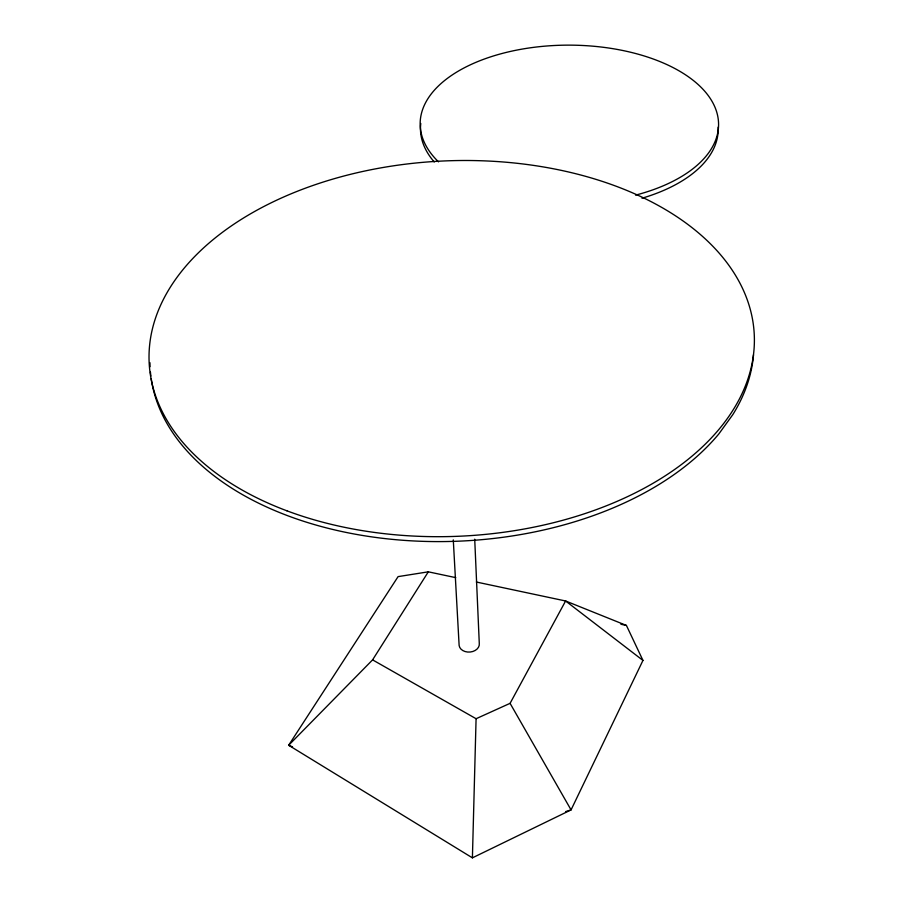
<?xml version="1.0" encoding="UTF-8"?>
<svg xmlns="http://www.w3.org/2000/svg" width="903" height="903" viewBox="0 0 903 903"><rect width="100%" height="100%" fill="white"/><g stroke="black" fill="none" stroke-linecap="round" stroke-linejoin="round"><path stroke-width="1.35" d="M472.404 857.85L476.084 718.72L372.589 659.867L288.655 745.257L472.404 857.85L571.057 809.901L642.959 660.42L626.422 625.44L565.605 600.98L476.366 582.029M476.084 718.72L510.082 703.335L565.605 600.98L642.959 660.42M372.589 659.867L428.315 571.825L455.778 577.649M565.696 811.583L571.057 809.901L510.082 703.335M428.315 571.825L398.088 576.622L288.655 745.257L292.538 746.837M620.914 624.266L626.422 625.44M453.283 539.892L459.13 645.487A10.136 7.619 -3.6 0 0 470.249 652.022A10.136 7.619 -3.6 0 0 479.279 643.365L474.718 539.193M753.508 354.8A302.166 187.971 -2.6 0 1 732.807 414.635L718.822 433.948A302.166 187.971 -2.6 0 1 392.534 539.384A302.166 187.971 -2.6 0 1 151.219 378.741M150.857 376.066A302.166 187.971 -2.6 0 1 150.429 372.059M150.079 366.731A302.166 187.971 -2.6 0 1 149.977 362.735M718.133 127.165A148.86 79.182 0.2 0 1 641.988 198.231M434.253 161.976A148.86 79.182 0.2 0 1 420.787 123.485M438.519 161.863A149.187 79.035 0.2 0 1 499.506 54.18A149.187 79.035 0.2 0 1 702.128 88.392A149.187 79.035 0.2 0 1 635.543 195.138M286.917 510.816A302.877 187.79 -2.6 0 0 753.971 350.037A302.877 187.79 -2.6 0 0 314.221 185.025A302.877 187.79 -2.6 0 0 286.917 510.816"/></g></svg>
